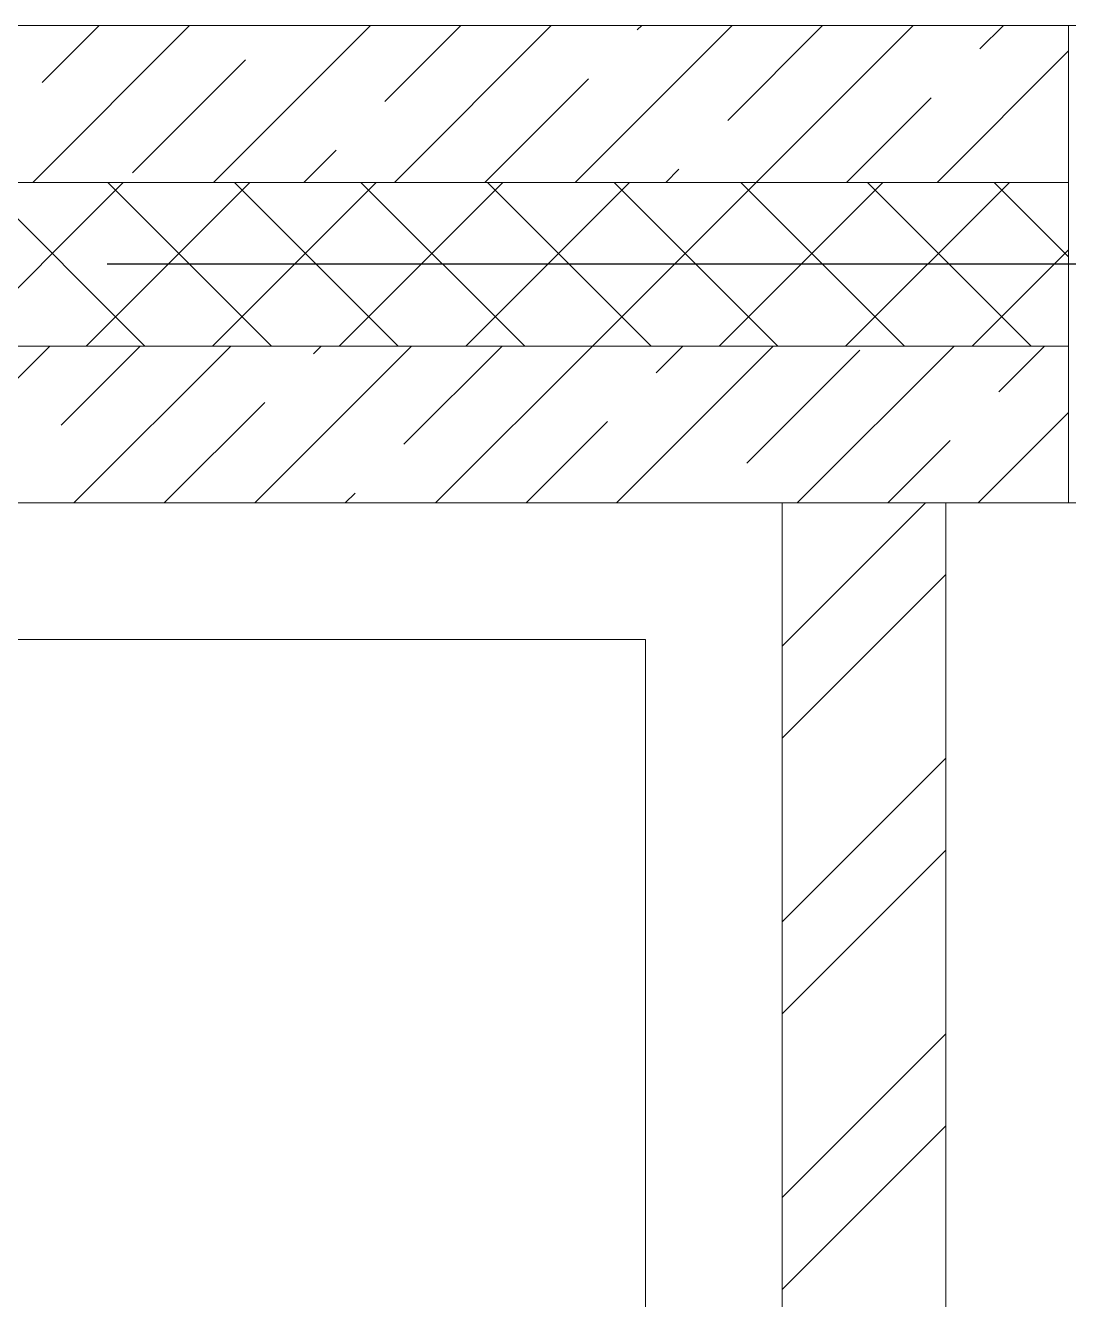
# Model space of a CAD drawing. Header units: inches. Extents: x -19662 to 10260, y -11808 to 5048.
# Drawn here: x -2900 to -2136, y 577 to 1511 of the extents above; entities that cross this region are included whole.
import ezdxf

# ---------------------------------------------------------------- set-up
doc = ezdxf.new("R2010")
doc.units = ezdxf.units.IN
doc.header["$MEASUREMENT"] = 0
doc.linetypes.add('CONTI', pattern=[0])
doc.linetypes.add('GOST2.303 5', pattern=[24, 20, -1.5, 1, -1.5])
doc.layers.add('axis_dim', color=40, linetype='CONTI')
for name, color, linetype, lineweight in [('doors_windows', 4, 'Continuous', 5), ('furniture', 36, 'Continuous', 0), ('Wall2', 40, 'Continuous', 5)]:
    doc.layers.add(name, color=color, linetype=linetype, lineweight=lineweight)

msp = doc.modelspace()

# ---------------------------------------------------------------- linework, layer by layer
at = {"layer": 'axis_dim', "linetype": 'GOST2.303 5', "lineweight": 25, "ltscale": 100}
msp.add_lwpolyline([(8759.7, 1336), (-3500.58, 1336)], dxfattribs=at)
at = {"layer": 'doors_windows', "lineweight": 20, "ltscale": 50}
msp.add_lwpolyline([(-2135.56, 1511), (-1535.56, 1511), (-1535.56, 1161), (-2135.56, 1161)], close=True, dxfattribs=at)
at = {"layer": 'furniture'}
for points in [[(-2345.57, -1263.98), (-2345.56, 1161.01), (-4275.59, 1161), (-4275.59, 561), (-2945.57, 560.94), (-2945.57, -1263.95), (-2345.57, -1263.95)], [(-4275.59, 1061), (-4275.59, 1061), (-2445.56, 1061.01), (-2445.57, -1263.95)]]:
    msp.add_lwpolyline(points, dxfattribs=at)
at = {"layer": 'Wall2', "ltscale": 100}
for points in [[(-2135.56, 1511), (-3625.57, 1511)], [(-2894.87, 1396), (-2779.87, 1511)], [(-2887.9, 1469.27), (-2846.17, 1511)], [(-2762.29, 1396), (-2647.29, 1511)], [(-2636.66, 1455.35), (-2581, 1511)], [(-2629.71, 1396), (-2514.71, 1511)], [(-2497.13, 1396), (-2382.13, 1511)], [(-2451.7, 1507.72), (-2448.42, 1511)], [(-2385.41, 1441.42), (-2315.84, 1511)], [(-2364.55, 1396), (-2249.55, 1511)], [(-2200.46, 1493.79), (-2183.25, 1511)], [(-2135.56, 1396), (-2135.56, 1511)], [(-2821.61, 1402.98), (-2738.75, 1485.84)], [(-2231.96, 1396), (-2135.56, 1492.41)], [(-2563.42, 1396), (-2487.5, 1471.92)], [(-2298.25, 1396), (-2236.26, 1458)], [(-2696, 1396), (-2672.45, 1419.55)], [(-2430.84, 1396), (-2421.21, 1405.63)], [(-2135.56, 1396), (-3625.57, 1396)], [(-3625.57, 1396), (-2135.56, 1396)], [(-2948.58, 1276), (-2828.58, 1396)], [(-2812.63, 1276), (-2932.64, 1396)], [(-2855.77, 1276), (-2735.78, 1396)], [(-2719.83, 1276), (-2839.83, 1396)], [(-2762.97, 1276), (-2642.97, 1396)], [(-2627.02, 1276), (-2747.02, 1396)], [(-2670.16, 1276), (-2550.16, 1396)], [(-2534.21, 1276), (-2654.21, 1396)], [(-2577.35, 1276), (-2457.35, 1396)], [(-2441.4, 1276), (-2561.4, 1396)], [(-2484.54, 1276), (-2364.55, 1396)], [(-2348.59, 1276), (-2468.59, 1396)], [(-2391.74, 1276), (-2271.74, 1396)], [(-2255.79, 1276), (-2375.79, 1396)], [(-2298.93, 1276), (-2178.93, 1396)], [(-2162.98, 1276), (-2282.98, 1396)], [(-2135.56, 1341.39), (-2190.17, 1396)], [(-2135.56, 1276), (-2135.56, 1396)], [(-2206.12, 1276), (-2135.56, 1346.57)], [(-2135.56, 1276), (-3625.57, 1276)], [(-3625.57, 1276), (-2135.56, 1276)], [(-2997.29, 1161), (-2882.29, 1276)], [(-2873.98, 1218.02), (-2816, 1276)], [(-2864.71, 1161), (-2749.71, 1276)], [(-2732.13, 1161), (-2617.13, 1276)], [(-2689.03, 1270.39), (-2683.42, 1276)], [(-2622.74, 1204.1), (-2550.84, 1276)], [(-2599.54, 1161), (-2484.54, 1276)], [(-2466.96, 1161), (-2351.96, 1276)], [(-2437.78, 1256.47), (-2418.25, 1276)], [(-2371.49, 1190.18), (-2288.63, 1273.04)], [(-2334.38, 1161), (-2219.38, 1276)], [(-2186.54, 1242.55), (-2153.09, 1276)], [(-2135.56, 1161), (-2135.56, 1276)], [(-2798.42, 1161), (-2724.82, 1234.6)], [(-2201.8, 1161), (-2135.56, 1227.24)], [(-2533.25, 1161), (-2473.58, 1220.67)], [(-2268.09, 1161), (-2222.34, 1206.75)], [(-2665.84, 1161), (-2658.53, 1168.3)], [(-3625.57, 1161), (-2135.56, 1161)], [(-2345.57, 1055.94), (-2240.51, 1161)], [(-2345.57, -2319), (-2345.57, 1161)], [(-2345.57, 1161), (-2225.57, 1161)], [(-2225.57, 1161), (-2225.57, -879.03)], [(-2345.57, 988.59), (-2225.57, 1108.59)], [(-2345.57, 853.89), (-2225.57, 973.89)], [(-2345.57, 786.54), (-2225.57, 906.54)], [(-2345.57, 651.83), (-2225.57, 771.83)], [(-2345.57, 584.48), (-2225.57, 704.48)]]:
    msp.add_lwpolyline(points, dxfattribs=at)

doc.saveas('drawing.dxf')
